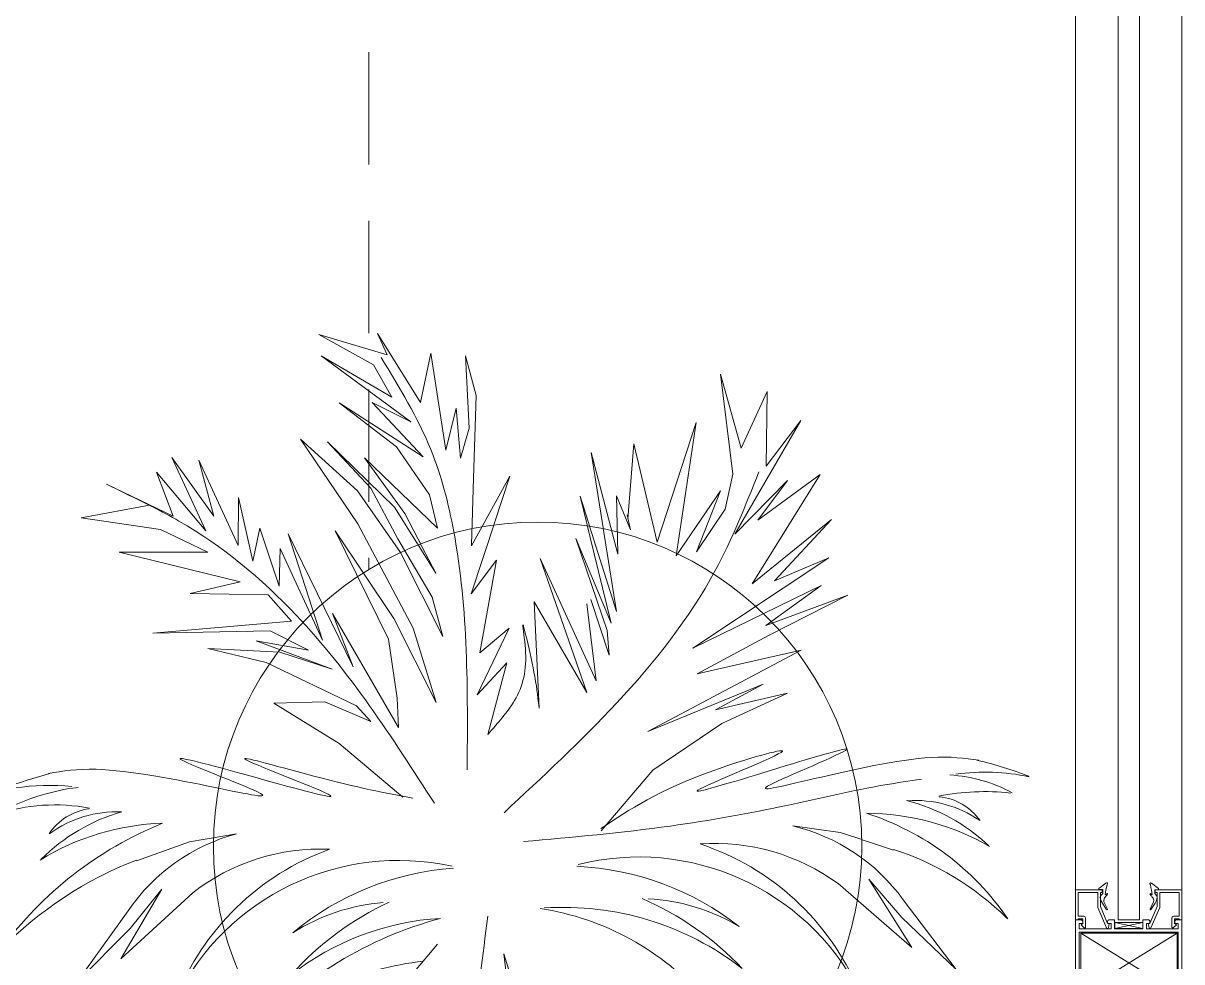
# Model space of a CAD drawing. Header units: centimetres. Extents: x 5488 to 20269, y -31398 to -19684.
# Drawn here: x 17112.1 to 17177.6, y -23855.7 to -23802.7 of the extents above; entities that cross this region are included whole.
import ezdxf

# ---------------------------------------------------------------- set-up
doc = ezdxf.new("R2010")
doc.units = ezdxf.units.CM
doc.set_wipeout_variables(frame=1)
doc.linetypes.add('HIDDEN', pattern=[9.525, 6.35, -3.175])
doc.layers.add('wipeout', color=7, linetype='Continuous', true_color=0xffffff)
for name, color, linetype, lineweight in [('xxx_Auto_Dograma_Metal', 157, 'Continuous', 0), ('xxx_Auto_Element_Dograma Cam', 140, 'Continuous', 9), ('xxx_Auto_Element_Dograma Metal', 211, 'Continuous', 20), ('xxx_Auto_Kaplama_Ahşap', 34, 'Continuous', 0), ('xxx_Auto_Tefris_Silik', 252, 'Continuous', 13), ('xxx_Auto_Tefris_Tefris', 32, 'Continuous', 15)]:
    doc.layers.add(name, color=color, linetype=linetype, lineweight=lineweight)
doc.layers.add('xxx_Auto_LANDSCAPE', color=7, linetype='Continuous', lineweight=0, true_color=0x496639)

# ---------------------------------------------------------------- blocks, each defined once
blk = doc.blocks.new('2411-X')
for p, q in [((3.1, 19.8), (4.8, 21.6)), ((4.1, 19.2), (3.1, 19.8)), ((5.6, 16), (5.6, 21.2)), ((17.5, 21.5), (12.5, 10.05)), ((19, 19.2), (18.5, 21.5)), ((1.5, 17), (0, 17)), ((0, 17), (0, 0)), ((1.5, 16.5), (1.5, 17)), ((4.1, 16.5), (1.5, 16.5)), ((1.5, 1.5), (1.5, 15)), ((1.5, 15), (4.6, 15)), ((4.1, 19.2), (4.1, 16.5)), ((18, 19.2), (14, 9.5)), ((19, 19.2), (18, 19.2)), ((12.5, 9.5), (12.5, 10.05)), ((12.5, 9.5), (12.5, 1.5)), ((14, 1.5), (14, 9.5)), ((0, 0), (15, 0)), ((12.5, 1.5), (1.5, 1.5)), ((15, 1.5), (14, 1.5)), ((15, 1.5), (15, 0))]:
    blk.add_line(p, q)
for centre, radius, start, end in [((5.1, 21.2), 0.498, 359.47677, 127.39313), ((18, 21.5), 0.5, 0, 180), ((4.6, 16), 1, 270, 0)]:
    blk.add_arc(centre, radius, start, end)
blk = doc.blocks.new('ALU TRIM5')
at = {"layer": 'xxx_Auto_Element_Dograma Metal'}
for p, q in [((6039.933, -20381.65), (6036.585, -20376.205)), ((6036.585, -20381.65), (6039.933, -20376.205)), ((6035.956, -20379.721), (6035.956, -20378.147)), ((6036.292, -20379.721), (6035.956, -20378.147)), ((6035.956, -20379.721), (6036.292, -20378.147)), ((6035.956, -20378.147), (6036.292, -20378.147)), ((6036.292, -20379.721), (6036.292, -20378.147)), ((6040.201, -20379.719), (6040.201, -20378.145)), ((6040.201, -20379.719), (6040.537, -20378.145)), ((6040.537, -20379.719), (6040.201, -20378.145)), ((6040.537, -20378.145), (6040.201, -20378.145)), ((6040.537, -20379.719), (6040.537, -20378.145)), ((6036.292, -20379.721), (6035.956, -20379.721)), ((6040.201, -20379.719), (6040.537, -20379.719))]:
    blk.add_line(p, q, dxfattribs=at)
blk.add_lwpolyline([(6036.292, -20379.734), (6036.292, -20379.734), (6035.792, -20379.734), (6035.792, -20380.034, 0.414214), (6035.892, -20380.134), (6035.992, -20380.134), (6035.992, -20379.934), (6036.292, -20379.934), (6036.292, -20381.734), (6035.992, -20381.734), (6035.992, -20381.534), (6035.892, -20381.534, 0.414214), (6035.792, -20381.634), (6035.792, -20381.934), (6038.242, -20381.934), (6040.692, -20381.934), (6040.692, -20381.634, 0.414214), (6040.592, -20381.534), (6040.492, -20381.534), (6040.492, -20381.734), (6040.192, -20381.734), (6040.192, -20379.934), (6040.492, -20379.934), (6040.492, -20380.134), (6040.592, -20380.134, 0.414214), (6040.692, -20380.034), (6040.692, -20379.734), (6040.192, -20379.734), (6040.192, -20378.964), (6040.162, -20378.934), (6040.192, -20378.904), (6040.192, -20378.134), (6040.692, -20378.134), (6040.692, -20377.834, 0.414214), (6040.592, -20377.734), (6040.492, -20377.734), (6040.492, -20377.934), (6040.192, -20377.934), (6040.192, -20376.134), (6040.492, -20376.134), (6040.492, -20376.334), (6040.592, -20376.334, 0.414214), (6040.692, -20376.234), (6040.692, -20375.934), (6038.242, -20375.934), (6035.792, -20375.934), (6035.792, -20376.234, 0.414214), (6035.892, -20376.334), (6035.992, -20376.334), (6035.992, -20376.134), (6036.292, -20376.134), (6036.292, -20377.934), (6035.992, -20377.934), (6035.992, -20377.734), (6035.892, -20377.734, 0.414214), (6035.792, -20377.834), (6035.792, -20378.134), (6036.292, -20378.134), (6036.292, -20379.734)], format="xyb", dxfattribs=at)
blk.add_lwpolyline([(6036.492, -20379.468), (6036.492, -20381.734), (6038.242, -20381.734), (6039.992, -20381.734), (6039.992, -20378.934), (6039.992, -20376.134), (6038.242, -20376.134), (6036.492, -20376.134), (6036.492, -20379.468)], dxfattribs=at)
for points in [[(6039.933, -20376.205), (6036.585, -20376.205), (6036.585, -20381.65), (6039.933, -20381.65)], [(6034.446, -20377.346), (6034.546, -20377.326), (6034.706, -20377.366), (6034.866, -20377.446), (6035.196, -20377.666), (6035.236, -20377.706), (6035.216, -20377.726), (6035.196, -20377.726), (6034.786, -20377.536), (6034.686, -20377.526), (6034.566, -20377.556), (6034.516, -20377.606), (6034.466, -20377.636), (6034.426, -20377.686), (6034.386, -20377.716), (6034.336, -20377.736), (6034.316, -20377.716), (6034.336, -20377.686), (6034.366, -20377.656), (6034.376, -20377.626), (6034.366, -20377.606), (6034.256, -20377.626), (6034.116, -20377.646), (6033.976, -20377.686), (6033.816, -20377.716), (6033.766, -20377.736), (6033.736, -20377.736), (6033.716, -20377.716), (6033.716, -20377.686), (6033.736, -20377.646), (6034.036, -20377.246), (6034.096, -20377.246), (6034.096, -20377.466), (6034.316, -20377.466), (6034.416, -20377.376), (6034.426, -20377.366)], [(6042.046, -20377.343), (6041.946, -20377.323), (6041.786, -20377.363), (6041.626, -20377.443), (6041.296, -20377.663), (6041.256, -20377.703), (6041.276, -20377.723), (6041.296, -20377.723), (6041.706, -20377.533), (6041.806, -20377.523), (6041.926, -20377.553), (6041.976, -20377.603), (6042.026, -20377.633), (6042.066, -20377.683), (6042.106, -20377.713), (6042.156, -20377.733), (6042.176, -20377.713), (6042.156, -20377.683), (6042.126, -20377.653), (6042.116, -20377.623), (6042.126, -20377.603), (6042.236, -20377.623), (6042.376, -20377.643), (6042.516, -20377.683), (6042.676, -20377.713), (6042.726, -20377.733), (6042.756, -20377.733), (6042.776, -20377.713), (6042.776, -20377.683), (6042.756, -20377.643), (6042.456, -20377.243), (6042.396, -20377.243), (6042.396, -20377.463), (6042.176, -20377.463), (6042.076, -20377.373), (6042.066, -20377.363)], [(6034.44, -20380.524), (6034.54, -20380.544), (6034.7, -20380.504), (6034.86, -20380.424), (6035.19, -20380.204), (6035.23, -20380.164), (6035.21, -20380.144), (6035.19, -20380.144), (6034.78, -20380.334), (6034.68, -20380.344), (6034.56, -20380.314), (6034.51, -20380.264), (6034.46, -20380.234), (6034.42, -20380.184), (6034.38, -20380.154), (6034.33, -20380.134), (6034.31, -20380.154), (6034.33, -20380.184), (6034.36, -20380.214), (6034.37, -20380.244), (6034.36, -20380.264), (6034.25, -20380.244), (6034.11, -20380.224), (6033.97, -20380.184), (6033.81, -20380.154), (6033.76, -20380.134), (6033.73, -20380.134), (6033.71, -20380.154), (6033.71, -20380.184), (6033.73, -20380.224), (6034.03, -20380.624), (6034.09, -20380.624), (6034.09, -20380.404), (6034.31, -20380.404), (6034.41, -20380.494), (6034.42, -20380.504)], [(6042.053, -20380.522), (6041.953, -20380.542), (6041.793, -20380.502), (6041.633, -20380.422), (6041.303, -20380.202), (6041.263, -20380.162), (6041.283, -20380.142), (6041.303, -20380.142), (6041.713, -20380.332), (6041.813, -20380.342), (6041.933, -20380.312), (6041.983, -20380.262), (6042.033, -20380.232), (6042.073, -20380.182), (6042.113, -20380.152), (6042.163, -20380.132), (6042.183, -20380.152), (6042.163, -20380.182), (6042.133, -20380.212), (6042.123, -20380.242), (6042.133, -20380.262), (6042.243, -20380.242), (6042.383, -20380.222), (6042.523, -20380.182), (6042.683, -20380.152), (6042.733, -20380.132), (6042.763, -20380.132), (6042.783, -20380.152), (6042.783, -20380.182), (6042.763, -20380.222), (6042.463, -20380.622), (6042.403, -20380.622), (6042.403, -20380.402), (6042.183, -20380.402), (6042.083, -20380.492), (6042.073, -20380.502)]]:
    blk.add_lwpolyline(points, close=True, dxfattribs=at)
for p, xscale, yscale, zscale, rotation in [((6034.095, -20375.936, -0.3), 0.1000000000058208, 0.1000000000058208, 0.1000000000058208, 270), ((6042.397, -20375.934, -0.3), -0.1000000000058208, 0.0999999999985448, 0.1000000000000227, 90), ((6034.095, -20381.936, -0.3), -0.1000000000058208, 0.1000000000058208, 0.1000000000058208, 270), ((6042.397, -20381.934, -0.3), 0.1000000000058208, 0.1000000000058208, 0.1000000000058208, 90)]:
    blk.add_blockref('2411-X', p, dxfattribs=dict(at, xscale=xscale, yscale=yscale, zscale=zscale, rotation=rotation))
blk = doc.blocks.new('palm_plan')
at = {"color": 0}
for p, q in [((-35.71, 74.41), (-52.98, 98.96)), ((-52.98, 98.96), (-46.84, 87.45)), ((-23.8, 73.26), (-39.93, 97.81)), ((-39.93, 97.81), (-36.47, 80.55)), ((-22.27, 78.25), (-29.56, 95.89)), ((-29.56, 95.89), (-23.8, 73.26)), ((-46.84, 87.45), (-62.2, 94.74)), ((-62.2, 94.74), (-52.98, 84)), ((-36.47, 80.55), (-41.85, 90.52)), ((-41.85, 90.52), (-35.71, 74.41)), ((-21.88, 91.67), (-22.27, 78.25)), ((-16.13, 54.85), (-21.88, 91.67)), ((-12.29, 92.06), (-13.82, 72.11)), ((-11.52, 71.73), (-12.29, 92.06)), ((-13.82, 72.11), (-16.89, 87.45)), ((-16.89, 87.45), (-16.13, 54.85)), ((-52.98, 84), (-70.26, 86.69)), ((-70.26, 86.69), (-48.38, 79.78)), ((-48.38, 79.78), (-41.85, 74.79)), ((-36.86, 60.22), (-62.58, 77.1)), ((-62.58, 77.1), (-41.47, 57.53)), ((-5.38, 77.1), (-8.83, 60.6)), ((-3.07, 37.59), (-5.38, 77.1)), ((36.16, 67.82), (44.9, 77.21)), ((-35.71, 64.82), (-46.07, 75.56)), ((-46.07, 75.56), (-36.86, 60.22)), ((-41.85, 74.79), (-35.71, 64.82)), ((-10.37, 53.31), (-11.52, 71.73)), ((2.3, 70.19), (-1.15, 53.7)), ((2.3, 53.7), (2.3, 70.19)), ((30.3, 58.6), (36.16, 67.82)), ((-1.92, 65.97), (-3.07, 37.59)), ((-1.15, 53.7), (-1.92, 65.97)), ((-41.47, 57.53), (-64.12, 62.14)), ((-64.12, 62.14), (-49.14, 53.7)), ((-8.83, 60.6), (-10.37, 53.31)), ((-42.77, 48.25), (-54.95, 53.58)), ((-54.95, 53.58), (-46.58, 53.2)), ((-46.58, 53.2), (-50, 53.96)), ((5.38, 34.9), (2.3, 53.7)), ((-30.97, 42.55), (-66.37, 52.44)), ((-66.37, 52.44), (-42.77, 48.25)), ((-29.07, 40.27), (-58.37, 45.97)), ((-58.37, 45.97), (-30.97, 42.55)), ((-27.93, 38.75), (-50, 41.03)), ((-50, 41.03), (-29.07, 40.27)), ((-35.92, 38.37), (-22.6, 36.85)), ((-35.44, 37.1), (-18.55, 31.73)), ((-22.6, 36.85), (-27.93, 38.75)), ((-89.18, 34.03), (-98.39, 35.56)), ((-98.39, 35.56), (-83.04, 29.43)), ((13.05, 18.41), (5.38, 34.9)), ((-72.29, 25.59), (-89.18, 34.03)), ((-48.49, 14.09), (-69.22, 33.26)), ((-69.22, 33.26), (-58.47, 18.69)), ((-83.04, 29.43), (-77.66, 24.82)), ((-18.55, 31.73), (-49.26, 31.73)), ((-49.26, 31.73), (-17.01, 28.66)), ((-80.73, 22.52), (-102.23, 28.66)), ((-102.23, 28.66), (-93.02, 21.76)), ((-77.66, 24.82), (-88.41, 28.66)), ((-88.41, 28.66), (-80.73, 22.52)), ((-17.01, 28.66), (-40.81, 26.36)), ((-58.47, 18.69), (-72.29, 25.59)), ((-40.81, 26.36), (-18.36, 17.24)), ((-93.02, 21.76), (-111.44, 19.45)), ((-35.44, 10.25), (-53.09, 22.52)), ((-53.09, 22.52), (-48.49, 14.09)), ((-106.07, 19.45), (-116.82, 7.18)), ((-111.44, 19.45), (-106.07, 19.45)), ((-26.99, 5.65), (-37.74, 18.69)), ((-37.74, 18.69), (-35.44, 10.25)), ((-112.21, 5.65), (-89.95, 17.92)), ((-96.86, 16.39), (-112.21, 5.65)), ((-105.3, 15.62), (-96.86, 16.39)), ((-81.5, 17.15), (-100.69, 4.88)), ((-89.95, 17.92), (-97.62, 11.78)), ((-97.62, 11.78), (-81.5, 17.15)), ((-116.82, 7.18), (-105.3, 15.62)), ((-65.38, 13.32), (-86.88, 4.88)), ((-86.11, 12.55), (-73.06, 14.85)), ((-73.06, 14.85), (-65.38, 13.32)), ((-17.78, 4.11), (-30.83, 14.85)), ((-30.83, 14.85), (-26.99, 5.65)), ((-100.69, 4.88), (-86.11, 12.55)), ((-86.88, 4.88), (-71.52, 7.95)), ((-56.17, 8.72), (-73.82, 6.42)), ((-71.52, 7.95), (-56.17, 8.72)), ((-73.82, 6.42), (-93.78, -1.25)), ((-66.91, 4.11), (-51.56, 5.65)), ((-51.56, 5.65), (-42.35, 4.11)), ((-93.78, -1.25), (-79.97, 3.35)), ((-63.84, 3.35), (-80.73, 0.28)), ((-79.97, 3.35), (-66.91, 4.11)), ((-42.35, 4.11), (-63.84, 3.35)), ((-80.73, 0.28), (-96.86, -6.62)), ((-73.82, -2.79), (-46.95, -1.25)), ((-46.95, -1.25), (-29.29, -3.56)), ((-96.86, -6.62), (-73.82, -2.79)), ((-50.79, -4.32), (-74.59, -8.16)), ((-29.29, -3.56), (-50.79, -4.32)), ((-74.59, -8.16), (-46.95, -7.39)), ((-46.95, -7.39), (-33.9, -11.23)), ((-33.9, -11.23), (-27.71, -13.75)), ((-27.71, -13.75), (-57.7, -16.59)), ((29.25, -13.53), (45.37, -18.59)), ((29.25, -13.53), (40.16, -14.9)), ((-44.65, -17.36), (-78.43, -18.13)), ((-78.43, -18.13), (-53.09, -21.2)), ((-57.7, -16.59), (-44.65, -17.36)), ((-53.86, -35), (-36.2, -20.43)), ((-31.6, -18.9), (-40.04, -26.57)), ((-36.2, -20.43), (-31.6, -18.9)), ((-30.11, -27.61), (-12.86, -19.5)), ((-68.45, -25.03), (-82.27, -23.5)), ((-82.27, -23.5), (-76.13, -28.1)), ((-53.09, -21.2), (-76.13, -21.2)), ((-76.13, -21.2), (-68.45, -25.03)), ((-59.24, -35), (-46.18, -21.96)), ((-46.18, -21.96), (-54.63, -31.17)), ((-76.13, -28.1), (-90.71, -25.03)), ((-90.71, -25.03), (-80.73, -29.63)), ((-60, -25.8), (-70.75, -55.71)), ((-67.68, -28.1), (-60, -25.8)), ((-60, -31.17), (-52.33, -25.03)), ((-52.33, -25.03), (-59.24, -35)), ((25.22, -35.42), (20.93, -26.32)), ((-75.36, -44.21), (-67.68, -28.1)), ((-40.04, -26.57), (-44.65, -37.3)), ((-44.65, -37.3), (-30.11, -27.61)), ((-80.73, -29.63), (-102.23, -29.63)), ((-102.23, -29.63), (-89.18, -31.93)), ((-70.75, -55.71), (-60, -31.17)), ((-54.63, -31.17), (-62.31, -45.74)), ((-89.18, -31.93), (-105.3, -35)), ((-90.71, -54.94), (-73.06, -32.7)), ((-73.06, -32.7), (-75.36, -44.21)), ((-105.3, -35), (-86.88, -35)), ((-86.88, -35), (-103.77, -39.6)), ((-91.48, -44.21), (-82.27, -36.54)), ((-82.27, -36.54), (-90.71, -54.94)), ((-62.31, -45.74), (-53.86, -35)), ((-103.77, -39.6), (-93.02, -40.37)), ((-93.02, -40.37), (-106.07, -51.11)), ((-106.07, -51.11), (-97.62, -44.21)), ((-97.62, -44.21), (-101.46, -59.55)), ((-101.46, -59.55), (-91.48, -44.21)), ((-21.11, -57.48), (-24, -68.02)), ((-24, -68.02), (-25.08, -80.8))]:
    blk.add_line(p, q, dxfattribs=at)
for points in [[(56.14, 74.49), (75.63, 78.86), (59.72, 72.5), (48.59, 69.33), (66.88, 71.71), (46.6, 62.55)], [(-15.51, -87.3), (-5.65, -104.67), (-11.63, -88.62), (-16.76, -78.24), (-6.23, -93.38), (-13.08, -72.21)]]:
    blk.add_lwpolyline(points, dxfattribs=at)
for centre, radius, start, end in [((99.17, 53.3), 81.81, 133.8194, 142.415), ((82.98, 82.64), 50.1, 143.6631, 162.8704), ((64.92, 79.92), 34.25, 126.9529, 151.8694), ((90.53, 79.14), 53.98, 149.0425, 166.4484), ((49.47, 85.09), 13.11, 100.6314, 149.1948), ((85.76, 51.52), 56.24, 125.181, 155.2139), ((69.12, 57.69), 42.79, 111.98, 140.9278), ((59.95, 75.91), 25.52, 120.6823, 159.6517), ((80.37, 33.28), 61.93, 99.5706, 137.5209), ((92.71, 33.32), 65.05, 110.5942, 137.4972), ((64.52, 31.9), 43.41, 101.1272, 142.038), ((69.91, 20.84), 47.78, 119.2037, 159.356), ((73.53, 0.03), 56.68, 93.0923, 169.431), ((68.76, -2.86), 59.51, 88.3527, 137.0574), ((75.71, -19.74), 64.86, 117.2482, 152.6959), ((71.95, 0.37), 45.64, 124.6301, 152.1817), ((85.89, -24.6), 66.7, 117.5703, 159.0296), ((77.24, -30.93), 69.13, 108.7482, 132.008), ((75.42, -36.07), 62.46, 106.2911, 146.5573), ((51.32, -50.14), 56.68, 142.795, 219.1337), ((67.42, -38.46), 64.86, 159.5301, 194.9778), ((72.58, -45.48), 60.92, 158.5901, 193.4129), ((103.98, -38.38), 89.4, 170.2572, 202.8835), ((97.56, -54.6), 78.17, 162.3252, 193.7177), ((50, -49.19), 45.64, 160.0443, 187.5959), ((76.73, -32.07), 69.13, 180.2181, 203.4778), ((33.47, -61.44), 47.78, 152.87, 193.0223), ((50.25, -44.67), 59.51, 175.1686, 223.8733), ((21.66, -64.88), 43.41, 170.188, 211.0989), ((21.4, -93.79), 56.24, 157.0121, 187.045), ((54.53, -75.84), 85, 177.2951, 209.1957), ((-14, -91.07), 25.52, 152.5744, 191.5437), ((5.65, -85.62), 42.79, 171.2982, 200.246), ((62.27, -86.14), 87.67, 176.4689, 200.8209), ((-1.59, -113.58), 52.23, 149.5519, 178.1336), ((2.24, -101.23), 50.49, 162.3651, 184.773), ((-5.72, -110.21), 42.63, 144.6149, 173.5658), ((-27.84, -89.48), 13.11, 163.0312, 211.5946), ((200.52, -129.14), 254.9, 171.2704, 176.1187)]:
    blk.add_arc(centre, radius, start, end, dxfattribs=at)
for points in [[(12.54, 18.56), (11.25, 47.52), (13.83, 63.6), (13.83, 42.37), (19.63, 77.12), (19.63, 57.81), (29.29, 93.85), (34.44, 103.5)], [(7.87, 1.31), (18.64, 33.22), (25.57, 59.75), (30.57, 81.66), (32.88, 89.74)], [(0, 0), (-12.02, 33.89), (-30.06, 66.92), (-46.37, 85.36)], [(-17.78, 4.11), (-22.26, 12.87), (-31.96, 20.07), (-37.05, 21.73), (-25.27, 19.36), (-18.36, 17.24)], [(-12.4, -3.56), (-63.08, 16.39), (-82.27, 19.45), (-106.07, 17.92)], [(-8.57, -13.53), (-60.77, -24.26), (-91.48, -39.6), (-102.23, -48.04)], [(19.89, -13.23), (64.29, -44.75), (77.35, -59.14), (89.08, -79.91)], [(-11.67, -17.51), (-25.7, -35.93), (-35.89, -48.65), (-20.16, -34.38), (-42, -62.03), (-27.7, -49.05), (-47.89, -80.43), (-51.58, -90.73)]]:
    blk.add_spline(points, degree=3, dxfattribs=at)
blk = doc.blocks.new('A$C21533CF2')
blk.add_wipeout([(74.13, 39.489), (75.197, 40.417), (76.213, 41.4), (77.177, 42.435), (78.085, 43.519), (78.935, 44.649), (79.725, 45.822), (80.452, 47.035), (81.115, 48.284), (81.712, 49.566), (82.241, 50.877), (82.7, 52.214), (83.089, 53.574), (83.406, 54.952), (83.65, 56.345), (83.822, 57.748), (83.919, 59.159), (83.943, 60.573), (83.892, 61.986), (83.768, 63.395), (83.57, 64.795), (83.299, 66.183), (82.956, 67.554), (82.542, 68.906), (82.057, 70.235), (81.504, 71.536), (80.883, 72.806), (80.196, 74.043), (79.446, 75.241), (78.634, 76.399), (77.763, 77.512), (76.834, 78.579), (75.851, 79.595), (74.816, 80.559), (73.732, 81.467), (72.602, 82.317), (71.429, 83.107), (70.217, 83.834), (68.968, 84.497), (67.686, 85.094), (66.374, 85.623), (65.037, 86.082), (63.677, 86.471), (62.299, 86.788), (60.907, 87.032), (59.503, 87.204), (58.092, 87.301), (56.679, 87.325), (55.265, 87.274), (53.857, 87.15), (52.457, 86.952), (51.069, 86.681), (49.697, 86.338), (48.345, 85.924), (47.017, 85.439), (45.716, 84.886), (44.445, 84.265), (43.209, 83.578), (42.01, 82.828), (40.853, 82.016), (39.739, 81.145), (38.672, 80.216), (37.656, 79.233), (36.692, 78.198), (35.784, 77.114), (34.934, 75.984), (34.144, 74.812), (33.417, 73.599), (32.754, 72.35), (32.157, 71.068), (31.629, 69.756), (31.169, 68.419), (30.781, 67.059), (30.464, 65.681), (30.219, 64.289), (30.048, 62.885), (29.95, 61.474), (29.927, 60.061), (29.977, 58.647), (30.101, 57.239), (30.299, 55.839), (30.57, 54.451), (30.913, 53.079), (31.328, 51.727), (31.812, 50.399), (32.366, 49.098), (32.987, 47.827), (33.673, 46.591), (34.423, 45.392), (35.235, 44.235), (36.107, 43.121), (37.035, 42.054), (38.018, 41.038), (39.053, 40.074), (40.137, 39.166), (41.267, 38.316), (42.44, 37.526), (43.653, 36.799), (44.902, 36.136), (46.184, 35.539), (47.495, 35.011), (48.832, 34.551), (50.192, 34.163), (51.57, 33.846), (52.963, 33.601), (54.366, 33.43), (55.777, 33.332), (57.191, 33.309), (58.604, 33.359), (60.013, 33.483), (61.413, 33.681), (62.801, 33.952), (64.172, 34.295), (65.524, 34.71), (66.853, 35.194), (68.154, 35.748), (69.424, 36.369), (70.661, 37.055), (71.859, 37.805), (73.017, 38.617)]).dxf.layer = 'wipeout'
at = {"layer": 'xxx_Auto_Tefris_Tefris'}
blk.add_circle((56.935, 60.317), 27, dxfattribs=at)
at = {"layer": 'xxx_Auto_LANDSCAPE', "xscale": -0.364783083416274, "yscale": 0.364783083416274, "zscale": 0.3647830834162722, "rotation": 328.9633282841189}
blk.add_blockref('palm_plan', (59.413, 57.228), dxfattribs=at)

msp = doc.modelspace()

# ---------------------------------------------------------------- linework, layer by layer
at = {"layer": 'xxx_Auto_Dograma_Metal'}
for p, q in [((17171.62, -23757.325, -0.6), (17171.622, -23851.638, -0.6)), ((17177.62, -23757.325, -0.907), (17177.622, -23851.638, -0.6))]:
    msp.add_line(p, q, dxfattribs=at)
at = {"layer": 'xxx_Auto_Element_Dograma Cam'}
for p, q in [((17174.022, -23755.464, -0.6), (17174.022, -23853.348, -0.6)), ((17175.222, -23853.348, -0.6), (17175.222, -23755.464, -0.6)), ((17175.222, -23853.348, -0.6), (17174.022, -23853.348, -0.6))]:
    msp.add_line(p, q, dxfattribs=at)
at = {"layer": 'xxx_Auto_Tefris_Silik', "linetype": 'HIDDEN'}
msp.add_lwpolyline([(17131.679, -23137.572), (17131.679, -23959.01)], dxfattribs=at)

# ---------------------------------------------------------------- block references
at = {"layer": 'xxx_Auto_Kaplama_Ahşap', "xscale": -1, "rotation": 270}
msp.add_blockref('ALU TRIM5', (37553.556, -29894.035, -0.3), dxfattribs=at)

# ---------------------------------------------------------------- next in the draw order: block references
at = {"layer": 'xxx_Auto_Tefris_Tefris', "linetype": 'ByBlock', "xscale": -0.6785773943030611, "yscale": 0.6785773943030611, "zscale": 0.6785773943030642, "rotation": 263.6633441428334}
msp.add_blockref('A$C21533CF2', (17096.274, -23883.071), dxfattribs=at)

doc.saveas('drawing.dxf')
